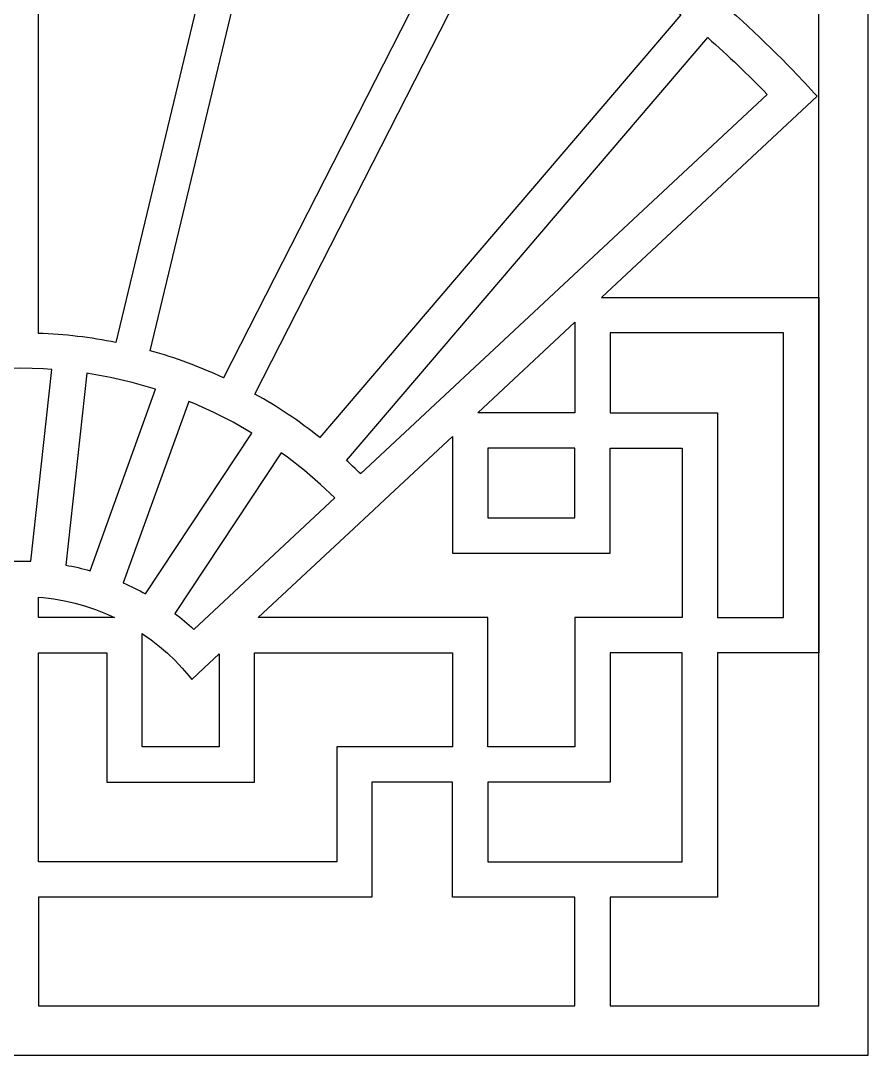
# Model space of a CAD drawing. Header units: centimetres. Extents: x -12.1 to 11.7, y -10.9 to 12.9.
# Drawn here: x -0.18 to 11.71, y -10.87 to 3.64 of the extents above; entities that cross this region are included whole.
import ezdxf

# ---------------------------------------------------------------- set-up
doc = ezdxf.new("R2010")
doc.units = ezdxf.units.CM
doc.header["$MEASUREMENT"] = 0
doc.layers.add('layer 1', color=7, linetype='Continuous')

msp = doc.modelspace()

# ---------------------------------------------------------------- linework, layer by layer
at = {"layer": 'layer 1', "color": 242}
for points, knots in [([(-12.06273, 12.90403), (-12.06273, 12.90403), (11.71167, 12.90403), (11.71167, 12.90403), (11.71167, 12.90403), (11.71167, 12.90403), (11.71167, -10.87038), (11.71167, -10.87038), (11.71167, -10.87038), (11.71167, -10.87038), (-12.06273, -10.87038), (-12.06273, -10.87038), (-12.06273, -10.87038), (-12.06273, -10.87038), (-12.06273, 12.90403), (-12.06273, 12.90403)], [0, 0, 0, 0, 0.2, 0.2, 0.2, 0.2, 0.4, 0.4, 0.4, 0.4, 0.6, 0.6, 0.6, 0.6, 1, 1, 1, 1]), ([(1.16036, -0.87244), (1.16036, -0.87244), (2.98267, 6.718), (2.98267, 6.718), (2.98267, 6.718), (2.04296, 6.92724), (1.06947, 7.04502), (0.07212, 7.0618), (0.07212, 7.0618), (0.07212, 7.0618), (0.07212, -0.74395), (0.07212, -0.74395), (0.07212, -0.74395), (0.44312, -0.75745), (0.80668, -0.80102), (1.16036, -0.87244)], [0, 0, 0, 0, 0.2, 0.2, 0.2, 0.2, 0.4, 0.4, 0.4, 0.4, 0.6, 0.6, 0.6, 0.6, 1, 1, 1, 1]), ([(2.66918, -1.36911), (2.66918, -1.36911), (6.21151, 5.58309), (6.21151, 5.58309), (6.21151, 5.58309), (5.34061, 6.01081), (4.42121, 6.354), (3.46416, 6.60189), (3.46416, 6.60189), (3.46416, 6.60189), (1.64192, -0.98829), (1.64192, -0.98829), (1.64192, -0.98829), (1.99685, -1.08776), (2.34018, -1.21551), (2.66918, -1.36911)], [0, 0, 0, 0, 0.2, 0.2, 0.2, 0.2, 0.4, 0.4, 0.4, 0.4, 0.6, 0.6, 0.6, 0.6, 1, 1, 1, 1]), ([(4.01919, -2.20496), (4.01919, -2.20496), (9.08429, 3.72551), (9.08429, 3.72551), (9.08429, 3.72551), (8.33288, 4.34691), (7.51844, 4.89452), (6.65228, 5.35717), (6.65228, 5.35717), (6.65228, 5.35717), (3.10995, -1.59504), (3.10995, -1.59504), (3.10995, -1.59504), (3.42983, -1.77404), (3.73384, -1.97821), (4.01919, -2.20496)], [0, 0, 0, 0, 0.2, 0.2, 0.2, 0.2, 0.4, 0.4, 0.4, 0.4, 0.6, 0.6, 0.6, 0.6, 1, 1, 1, 1]), ([(11.01825, 4.13809), (11.01825, 4.13809), (11.01825, -0.24269), (11.01825, -0.24269), (11.01825, -0.24269), (10.00137, -0.24269), (8.9845, -0.24269), (7.96761, -0.24269), (7.96761, -0.24269), (7.96761, -0.24269), (10.99497, 2.58038), (10.99497, 2.58038), (10.99497, 2.58038), (10.88428, 2.70292), (10.77144, 2.82345), (10.65684, 2.9423), (10.65684, 2.9423), (10.24886, 3.36544), (9.81628, 3.76466), (9.36177, 4.13809), (9.36177, 4.13809), (9.91393, 4.13809), (10.46608, 4.13809), (11.01825, 4.13809)], [0, 0, 0, 0, 0.14285714, 0.14285714, 0.14285714, 0.14285714, 0.28571429, 0.28571429, 0.28571429, 0.28571429, 0.42857143, 0.42857143, 0.42857143, 0.42857143, 0.57142857, 0.57142857, 0.57142857, 0.57142857, 0.71428571, 0.71428571, 0.71428571, 0.71428571, 1, 1, 1, 1]), ([(4.59097, -2.71421), (4.59097, -2.71421), (10.29482, 2.60471), (10.29482, 2.60471), (10.29482, 2.60471), (10.0274, 2.88177), (9.74896, 3.14811), (9.46056, 3.40342), (9.46056, 3.40342), (9.46056, 3.40342), (4.3955, -2.527), (4.3955, -2.527), (4.3955, -2.527), (4.43465, -2.56303), (4.60645, -2.72964), (4.59097, -2.71421)], [0, 0, 0, 0, 0.2, 0.2, 0.2, 0.2, 0.4, 0.4, 0.4, 0.4, 0.6, 0.6, 0.6, 0.6, 1, 1, 1, 1]), ([(11.01825, -5.22697), (11.01825, -5.22697), (11.01825, -0.24269), (11.01825, -0.24269), (11.01825, -0.24269), (11.01825, -0.24269), (11.01825, -5.22697), (11.01825, -5.22697)], [0, 0, 0, 0, 0.33333333, 0.33333333, 0.33333333, 0.33333333, 1, 1, 1, 1]), ([(6.23411, -1.8592), (6.68843, -1.8592), (7.14275, -1.8592), (7.59705, -1.8592), (7.59705, -1.8592), (7.59705, -1.8592), (7.59705, -0.58824), (7.59705, -0.58824), (7.59705, -0.58824), (7.59705, -0.58824), (6.23411, -1.8592), (6.23411, -1.8592)], [0, 0, 0, 0, 0.25, 0.25, 0.25, 0.25, 0.5, 0.5, 0.5, 0.5, 1, 1, 1, 1]), ([(9.5973, -1.8592), (9.5973, -1.8592), (8.09235, -1.8592), (8.09235, -1.8592), (8.09235, -1.8592), (8.09235, -1.8592), (8.09235, -0.73799), (8.09235, -0.73799), (8.09235, -0.73799), (8.09235, -0.73799), (10.52295, -0.73799), (10.52295, -0.73799), (10.52295, -0.73799), (10.52295, -0.73799), (10.52295, -4.73167), (10.52295, -4.73167), (10.52295, -4.73167), (10.52295, -4.73167), (9.5973, -4.73167), (9.5973, -4.73167), (9.5973, -4.73167), (9.5973, -4.73167), (9.5973, -1.8592), (9.5973, -1.8592)], [0, 0, 0, 0, 0.14285714, 0.14285714, 0.14285714, 0.14285714, 0.28571429, 0.28571429, 0.28571429, 0.28571429, 0.42857143, 0.42857143, 0.42857143, 0.42857143, 0.57142857, 0.57142857, 0.57142857, 0.57142857, 0.71428571, 0.71428571, 0.71428571, 0.71428571, 1, 1, 1, 1]), ([(-0.03448, -3.94046), (-0.08137, -3.93859), (-0.12839, -3.93759), (-0.17553, -3.93759), (-0.17553, -3.93759), (-0.24518, -3.93759), (-0.31457, -3.93969), (-0.38364, -3.94375), (-0.38364, -3.94375), (-0.38364, -3.94375), (-0.72926, -1.26069), (-0.72926, -1.26069), (-0.72926, -1.26069), (-0.72926, -1.26069), (-0.49722, -1.24294), (-0.49722, -1.24294), (-0.49722, -1.24294), (-0.49722, -1.24294), (-0.17553, -1.23476), (-0.17553, -1.23476), (-0.17553, -1.23476), (-0.17553, -1.23476), (0.14617, -1.24294), (0.14617, -1.24294), (0.14617, -1.24294), (0.14617, -1.24294), (0.26045, -1.25168), (0.26045, -1.25168), (0.26045, -1.25168), (0.26045, -1.25168), (-0.03448, -3.94046), (-0.03448, -3.94046)], [0, 0, 0, 0, 0.11111111, 0.11111111, 0.11111111, 0.11111111, 0.22222222, 0.22222222, 0.22222222, 0.22222222, 0.33333333, 0.33333333, 0.33333333, 0.33333333, 0.44444444, 0.44444444, 0.44444444, 0.44444444, 0.55555556, 0.55555556, 0.55555556, 0.55555556, 0.66666667, 0.66666667, 0.66666667, 0.66666667, 0.77777778, 0.77777778, 0.77777778, 0.77777778, 1, 1, 1, 1]), ([(0.79776, -4.07409), (0.68611, -4.04217), (0.57268, -4.01569), (0.45784, -3.99479), (0.45784, -3.99479), (0.45784, -3.99479), (0.75297, -1.30417), (0.75297, -1.30417), (0.75297, -1.30417), (0.75297, -1.30417), (0.77621, -1.30714), (0.77621, -1.30714), (0.77621, -1.30714), (0.77621, -1.30714), (1.08389, -1.36235), (1.08389, -1.36235), (1.08389, -1.36235), (1.08389, -1.36235), (1.38622, -1.43242), (1.38622, -1.43242), (1.38622, -1.43242), (1.38622, -1.43242), (1.68283, -1.51697), (1.68283, -1.51697), (1.68283, -1.51697), (1.68283, -1.51697), (1.71717, -1.52863), (1.71717, -1.52863), (1.71717, -1.52863), (1.71717, -1.52863), (0.79776, -4.07409), (0.79776, -4.07409)], [0, 0, 0, 0, 0.11111111, 0.11111111, 0.11111111, 0.11111111, 0.22222222, 0.22222222, 0.22222222, 0.22222222, 0.33333333, 0.33333333, 0.33333333, 0.33333333, 0.44444444, 0.44444444, 0.44444444, 0.44444444, 0.55555556, 0.55555556, 0.55555556, 0.55555556, 0.66666667, 0.66666667, 0.66666667, 0.66666667, 0.77777778, 0.77777778, 0.77777778, 0.77777778, 1, 1, 1, 1]), ([(1.57477, -4.40004), (1.47356, -4.34266), (1.36962, -4.2903), (1.26334, -4.2431), (1.26334, -4.2431), (1.26334, -4.2431), (2.18251, -1.69834), (2.18251, -1.69834), (2.18251, -1.69834), (2.18251, -1.69834), (2.2574, -1.72796), (2.2574, -1.72796), (2.2574, -1.72796), (2.2574, -1.72796), (2.5346, -1.85362), (2.5346, -1.85362), (2.5346, -1.85362), (2.5346, -1.85362), (2.80454, -1.9922), (2.80454, -1.9922), (2.80454, -1.9922), (2.80454, -1.9922), (3.06636, -2.14304), (3.06636, -2.14304), (3.06636, -2.14304), (3.06636, -2.14304), (1.57477, -4.40004), (1.57477, -4.40004)], [0, 0, 0, 0, 0.125, 0.125, 0.125, 0.125, 0.25, 0.25, 0.25, 0.25, 0.375, 0.375, 0.375, 0.375, 0.5, 0.5, 0.5, 0.5, 0.625, 0.625, 0.625, 0.625, 0.75, 0.75, 0.75, 0.75, 1, 1, 1, 1]), ([(3.15377, -4.73167), (4.22753, -4.73167), (5.30129, -4.73167), (6.37504, -4.73167), (6.37504, -4.73167), (6.37504, -4.73167), (6.37504, -6.54404), (6.37504, -6.54404), (6.37504, -6.54404), (6.37504, -6.54404), (7.59705, -6.54404), (7.59705, -6.54404), (7.59705, -6.54404), (7.59705, -6.54404), (7.59705, -4.73167), (7.59705, -4.73167), (7.59705, -4.73167), (8.09871, -4.73167), (8.60035, -4.73167), (9.102, -4.73167), (9.102, -4.73167), (9.102, -4.73167), (9.102, -2.3545), (9.102, -2.3545), (9.102, -2.3545), (9.102, -2.3545), (8.09235, -2.3545), (8.09235, -2.3545), (8.09235, -2.3545), (8.09235, -2.3545), (8.09235, -3.82522), (8.09235, -3.82522), (8.09235, -3.82522), (7.35482, -3.82522), (6.61729, -3.82522), (5.87974, -3.82522), (5.87974, -3.82522), (5.87974, -3.82522), (5.87974, -2.18965), (5.87974, -2.18965), (5.87974, -2.18965), (5.87974, -2.18965), (4.92899, -3.07625), (4.92899, -3.07625), (4.92899, -3.07625), (4.92899, -3.07625), (4.7008, -3.28904), (4.7008, -3.28904), (4.7008, -3.28904), (4.7008, -3.28904), (4.64542, -3.34068), (4.64542, -3.34068), (4.64542, -3.34068), (4.64542, -3.34068), (4.56512, -3.41556), (4.56512, -3.41556), (4.56512, -3.41556), (4.56512, -3.41556), (3.15377, -4.73167), (3.15377, -4.73167)], [0, 0, 0, 0, 0.0625, 0.0625, 0.0625, 0.0625, 0.125, 0.125, 0.125, 0.125, 0.1875, 0.1875, 0.1875, 0.1875, 0.25, 0.25, 0.25, 0.25, 0.3125, 0.3125, 0.3125, 0.3125, 0.375, 0.375, 0.375, 0.375, 0.4375, 0.4375, 0.4375, 0.4375, 0.5, 0.5, 0.5, 0.5, 0.5625, 0.5625, 0.5625, 0.5625, 0.625, 0.625, 0.625, 0.625, 0.6875, 0.6875, 0.6875, 0.6875, 0.75, 0.75, 0.75, 0.75, 0.8125, 0.8125, 0.8125, 0.8125, 0.875, 0.875, 0.875, 0.875, 1, 1, 1, 1]), ([(2.25085, -4.89641), (2.16651, -4.81773), (2.07867, -4.7434), (1.98769, -4.6736), (1.98769, -4.6736), (1.98769, -4.6736), (3.47811, -2.41838), (3.47811, -2.41838), (3.47811, -2.41838), (3.47811, -2.41838), (3.56684, -2.48156), (3.56684, -2.48156), (3.56684, -2.48156), (3.56684, -2.48156), (3.80373, -2.66788), (3.80373, -2.66788), (3.80373, -2.66788), (3.80373, -2.66788), (4.03133, -2.86514), (4.03133, -2.86514), (4.03133, -2.86514), (4.03133, -2.86514), (4.22801, -3.05269), (4.22801, -3.05269), (4.22801, -3.05269), (4.22801, -3.05269), (2.25085, -4.89641), (2.25085, -4.89641)], [0, 0, 0, 0, 0.125, 0.125, 0.125, 0.125, 0.25, 0.25, 0.25, 0.25, 0.375, 0.375, 0.375, 0.375, 0.5, 0.5, 0.5, 0.5, 0.625, 0.625, 0.625, 0.625, 0.75, 0.75, 0.75, 0.75, 1, 1, 1, 1]), ([(6.37504, -3.32992), (6.37504, -3.32992), (6.37504, -2.3545), (6.37504, -2.3545), (6.37504, -2.3545), (6.37504, -2.3545), (7.59705, -2.3545), (7.59705, -2.3545), (7.59705, -2.3545), (7.59705, -2.3545), (7.59705, -3.32992), (7.59705, -3.32992), (7.59705, -3.32992), (7.59705, -3.32992), (6.37504, -3.32992), (6.37504, -3.32992)], [0, 0, 0, 0, 0.2, 0.2, 0.2, 0.2, 0.4, 0.4, 0.4, 0.4, 0.6, 0.6, 0.6, 0.6, 1, 1, 1, 1]), ([(0.07212, -4.44395), (0.07212, -4.44395), (0.07212, -4.73167), (0.07212, -4.73167), (0.07212, -4.73167), (0.42848, -4.73167), (0.78484, -4.73167), (1.1412, -4.73167), (1.1412, -4.73167), (1.1412, -4.73167), (1.01451, -4.67423), (1.01451, -4.67423), (1.01451, -4.67423), (1.01451, -4.67423), (0.8756, -4.6193), (0.8756, -4.6193), (0.8756, -4.6193), (0.8756, -4.6193), (0.73355, -4.57106), (0.73355, -4.57106), (0.73355, -4.57106), (0.73355, -4.57106), (0.58853, -4.52972), (0.58853, -4.52972), (0.58853, -4.52972), (0.58853, -4.52972), (0.44071, -4.49546), (0.44071, -4.49546), (0.44071, -4.49546), (0.44071, -4.49546), (0.29025, -4.46847), (0.29025, -4.46847), (0.29025, -4.46847), (0.29025, -4.46847), (0.1373, -4.44893), (0.1373, -4.44893), (0.1373, -4.44893), (0.1373, -4.44893), (0.07212, -4.44395), (0.07212, -4.44395)], [0, 0, 0, 0, 0.09090909, 0.09090909, 0.09090909, 0.09090909, 0.18181818, 0.18181818, 0.18181818, 0.18181818, 0.27272727, 0.27272727, 0.27272727, 0.27272727, 0.36363636, 0.36363636, 0.36363636, 0.36363636, 0.45454545, 0.45454545, 0.45454545, 0.45454545, 0.54545455, 0.54545455, 0.54545455, 0.54545455, 0.63636364, 0.63636364, 0.63636364, 0.63636364, 0.72727273, 0.72727273, 0.72727273, 0.72727273, 0.81818182, 0.81818182, 0.81818182, 0.81818182, 1, 1, 1, 1]), ([(1.52894, -4.95349), (1.52894, -4.95349), (1.52894, -6.54404), (1.52894, -6.54404), (1.52894, -6.54404), (1.52894, -6.54404), (2.6098, -6.54404), (2.6098, -6.54404), (2.6098, -6.54404), (2.6098, -6.54404), (2.6098, -5.23893), (2.6098, -5.23893), (2.6098, -5.23893), (2.6098, -5.23893), (2.39275, -5.44133), (2.39275, -5.44133), (2.39275, -5.44133), (2.39275, -5.44133), (2.39275, -5.44133), (2.39275, -5.44133), (2.39275, -5.44133), (2.39275, -5.44133), (2.22487, -5.59788), (2.22487, -5.59788), (2.22487, -5.59788), (2.22487, -5.59788), (2.18787, -5.55084), (2.18787, -5.55084), (2.18787, -5.55084), (2.18787, -5.55084), (2.09126, -5.43937), (2.09126, -5.43937), (2.09126, -5.43937), (2.09126, -5.43937), (1.9895, -5.33265), (1.9895, -5.33265), (1.9895, -5.33265), (1.9895, -5.33265), (1.88278, -5.23089), (1.88278, -5.23089), (1.88278, -5.23089), (1.88278, -5.23089), (1.77132, -5.13429), (1.77132, -5.13429), (1.77132, -5.13429), (1.77132, -5.13429), (1.65532, -5.04305), (1.65532, -5.04305), (1.65532, -5.04305), (1.65532, -5.04305), (1.53499, -4.95737), (1.53499, -4.95737), (1.53499, -4.95737), (1.53499, -4.95737), (1.52894, -4.95349), (1.52894, -4.95349)], [0, 0, 0, 0, 0.06666667, 0.06666667, 0.06666667, 0.06666667, 0.13333333, 0.13333333, 0.13333333, 0.13333333, 0.2, 0.2, 0.2, 0.2, 0.26666667, 0.26666667, 0.26666667, 0.26666667, 0.33333333, 0.33333333, 0.33333333, 0.33333333, 0.4, 0.4, 0.4, 0.4, 0.46666667, 0.46666667, 0.46666667, 0.46666667, 0.53333333, 0.53333333, 0.53333333, 0.53333333, 0.6, 0.6, 0.6, 0.6, 0.66666667, 0.66666667, 0.66666667, 0.66666667, 0.73333333, 0.73333333, 0.73333333, 0.73333333, 0.8, 0.8, 0.8, 0.8, 0.86666667, 0.86666667, 0.86666667, 0.86666667, 1, 1, 1, 1]), ([(0.07212, -5.22697), (0.07212, -5.22697), (0.07212, -8.15829), (0.07212, -8.15829), (0.07212, -8.15829), (1.46671, -8.15829), (2.86131, -8.15829), (4.25589, -8.15829), (4.25589, -8.15829), (4.25589, -8.15829), (4.25589, -6.54404), (4.25589, -6.54404), (4.25589, -6.54404), (4.79719, -6.54404), (5.33846, -6.54404), (5.87974, -6.54404), (5.87974, -6.54404), (5.87974, -6.54404), (5.87974, -5.22697), (5.87974, -5.22697), (5.87974, -5.22697), (5.87974, -5.22697), (3.1051, -5.22697), (3.1051, -5.22697), (3.1051, -5.22697), (3.1051, -5.22697), (3.1051, -7.03934), (3.1051, -7.03934), (3.1051, -7.03934), (2.41463, -7.03934), (1.72413, -7.03934), (1.03364, -7.03934), (1.03364, -7.03934), (1.03364, -7.03934), (1.03364, -5.22697), (1.03364, -5.22697), (1.03364, -5.22697), (0.71313, -5.22697), (0.39263, -5.22697), (0.07212, -5.22697)], [0, 0, 0, 0, 0.09090909, 0.09090909, 0.09090909, 0.09090909, 0.18181818, 0.18181818, 0.18181818, 0.18181818, 0.27272727, 0.27272727, 0.27272727, 0.27272727, 0.36363636, 0.36363636, 0.36363636, 0.36363636, 0.45454545, 0.45454545, 0.45454545, 0.45454545, 0.54545455, 0.54545455, 0.54545455, 0.54545455, 0.63636364, 0.63636364, 0.63636364, 0.63636364, 0.72727273, 0.72727273, 0.72727273, 0.72727273, 0.81818182, 0.81818182, 0.81818182, 0.81818182, 1, 1, 1, 1]), ([(8.09235, -7.03934), (8.09235, -7.03934), (8.09235, -5.22697), (8.09235, -5.22697), (8.09235, -5.22697), (8.09235, -5.22697), (9.102, -5.22697), (9.102, -5.22697), (9.102, -5.22697), (9.102, -5.22697), (9.102, -8.15829), (9.102, -8.15829), (9.102, -8.15829), (9.102, -8.15829), (6.37504, -8.15829), (6.37504, -8.15829), (6.37504, -8.15829), (6.37504, -8.15829), (6.37504, -7.03934), (6.37504, -7.03934), (6.37504, -7.03934), (6.94748, -7.03934), (7.51993, -7.03934), (8.09235, -7.03934)], [0, 0, 0, 0, 0.14285714, 0.14285714, 0.14285714, 0.14285714, 0.28571429, 0.28571429, 0.28571429, 0.28571429, 0.42857143, 0.42857143, 0.42857143, 0.42857143, 0.57142857, 0.57142857, 0.57142857, 0.57142857, 0.71428571, 0.71428571, 0.71428571, 0.71428571, 1, 1, 1, 1]), ([(11.01825, -5.22697), (11.01825, -5.22697), (11.01825, -10.17696), (11.01825, -10.17696), (11.01825, -10.17696), (11.01825, -10.17696), (8.09235, -10.17696), (8.09235, -10.17696), (8.09235, -10.17696), (8.09235, -10.17696), (8.09235, -8.65359), (8.09235, -8.65359), (8.09235, -8.65359), (8.59401, -8.65359), (9.09566, -8.65359), (9.5973, -8.65359), (9.5973, -8.65359), (9.5973, -8.65359), (9.5973, -5.22697), (9.5973, -5.22697), (9.5973, -5.22697), (10.07096, -5.22697), (10.5446, -5.22697), (11.01825, -5.22697)], [0, 0, 0, 0, 0.14285714, 0.14285714, 0.14285714, 0.14285714, 0.28571429, 0.28571429, 0.28571429, 0.28571429, 0.42857143, 0.42857143, 0.42857143, 0.42857143, 0.57142857, 0.57142857, 0.57142857, 0.57142857, 0.71428571, 0.71428571, 0.71428571, 0.71428571, 1, 1, 1, 1]), ([(7.59705, -10.17696), (7.59705, -10.17696), (0.07212, -10.17696), (0.07212, -10.17696), (0.07212, -10.17696), (0.07212, -10.17696), (0.07212, -8.65359), (0.07212, -8.65359), (0.07212, -8.65359), (1.63181, -8.65359), (3.1915, -8.65359), (4.75119, -8.65359), (4.75119, -8.65359), (4.75119, -8.65359), (4.75119, -7.03934), (4.75119, -7.03934), (4.75119, -7.03934), (4.75119, -7.03934), (5.87974, -7.03934), (5.87974, -7.03934), (5.87974, -7.03934), (5.87974, -7.03934), (5.87974, -8.65359), (5.87974, -8.65359), (5.87974, -8.65359), (6.45218, -8.65359), (7.02463, -8.65359), (7.59705, -8.65359), (7.59705, -8.65359), (7.59705, -8.65359), (7.59705, -10.17696), (7.59705, -10.17696)], [0, 0, 0, 0, 0.11111111, 0.11111111, 0.11111111, 0.11111111, 0.22222222, 0.22222222, 0.22222222, 0.22222222, 0.33333333, 0.33333333, 0.33333333, 0.33333333, 0.44444444, 0.44444444, 0.44444444, 0.44444444, 0.55555556, 0.55555556, 0.55555556, 0.55555556, 0.66666667, 0.66666667, 0.66666667, 0.66666667, 0.77777778, 0.77777778, 0.77777778, 0.77777778, 1, 1, 1, 1])]:
    msp.add_open_spline(points, degree=3, knots=knots, dxfattribs=at)
at = {"layer": 'layer 1', "color": 242, "lineweight": 9}
for points, knots in [([(-12.06273, 12.90403), (-12.06273, 12.90403), (11.71167, 12.90403), (11.71167, 12.90403), (11.71167, 12.90403), (11.71167, 12.90403), (11.71167, -10.87038), (11.71167, -10.87038), (11.71167, -10.87038), (11.71167, -10.87038), (-12.06273, -10.87038), (-12.06273, -10.87038), (-12.06273, -10.87038), (-12.06273, -10.87038), (-12.06273, 12.90403), (-12.06273, 12.90403)], [0, 0, 0, 0, 0.2, 0.2, 0.2, 0.2, 0.4, 0.4, 0.4, 0.4, 0.6, 0.6, 0.6, 0.6, 1, 1, 1, 1]), ([(1.16036, -0.87244), (1.16036, -0.87244), (2.98267, 6.718), (2.98267, 6.718), (2.98267, 6.718), (2.04296, 6.92724), (1.06947, 7.04502), (0.07212, 7.0618), (0.07212, 7.0618), (0.07212, 7.0618), (0.07212, -0.74395), (0.07212, -0.74395), (0.07212, -0.74395), (0.44312, -0.75745), (0.80668, -0.80102), (1.16036, -0.87244)], [0, 0, 0, 0, 0.2, 0.2, 0.2, 0.2, 0.4, 0.4, 0.4, 0.4, 0.6, 0.6, 0.6, 0.6, 1, 1, 1, 1]), ([(2.66918, -1.36911), (2.66918, -1.36911), (6.21151, 5.58309), (6.21151, 5.58309), (6.21151, 5.58309), (5.34061, 6.01081), (4.42121, 6.354), (3.46416, 6.60189), (3.46416, 6.60189), (3.46416, 6.60189), (1.64192, -0.98829), (1.64192, -0.98829), (1.64192, -0.98829), (1.99685, -1.08776), (2.34018, -1.21551), (2.66918, -1.36911)], [0, 0, 0, 0, 0.2, 0.2, 0.2, 0.2, 0.4, 0.4, 0.4, 0.4, 0.6, 0.6, 0.6, 0.6, 1, 1, 1, 1]), ([(4.01919, -2.20496), (4.01919, -2.20496), (9.08429, 3.72551), (9.08429, 3.72551), (9.08429, 3.72551), (8.33288, 4.34691), (7.51844, 4.89452), (6.65228, 5.35717), (6.65228, 5.35717), (6.65228, 5.35717), (3.10995, -1.59504), (3.10995, -1.59504), (3.10995, -1.59504), (3.42983, -1.77404), (3.73384, -1.97821), (4.01919, -2.20496)], [0, 0, 0, 0, 0.2, 0.2, 0.2, 0.2, 0.4, 0.4, 0.4, 0.4, 0.6, 0.6, 0.6, 0.6, 1, 1, 1, 1]), ([(11.01825, 4.13809), (11.01825, 4.13809), (11.01825, -0.24269), (11.01825, -0.24269), (11.01825, -0.24269), (10.00137, -0.24269), (8.9845, -0.24269), (7.96761, -0.24269), (7.96761, -0.24269), (7.96761, -0.24269), (10.99497, 2.58038), (10.99497, 2.58038), (10.99497, 2.58038), (10.88428, 2.70292), (10.77144, 2.82345), (10.65684, 2.9423), (10.65684, 2.9423), (10.24886, 3.36544), (9.81628, 3.76466), (9.36177, 4.13809), (9.36177, 4.13809), (9.91393, 4.13809), (10.46608, 4.13809), (11.01825, 4.13809)], [0, 0, 0, 0, 0.14285714, 0.14285714, 0.14285714, 0.14285714, 0.28571429, 0.28571429, 0.28571429, 0.28571429, 0.42857143, 0.42857143, 0.42857143, 0.42857143, 0.57142857, 0.57142857, 0.57142857, 0.57142857, 0.71428571, 0.71428571, 0.71428571, 0.71428571, 1, 1, 1, 1]), ([(4.59097, -2.71421), (4.59097, -2.71421), (10.29482, 2.60471), (10.29482, 2.60471), (10.29482, 2.60471), (10.0274, 2.88177), (9.74896, 3.14811), (9.46056, 3.40342), (9.46056, 3.40342), (9.46056, 3.40342), (4.3955, -2.527), (4.3955, -2.527), (4.3955, -2.527), (4.43465, -2.56303), (4.60645, -2.72964), (4.59097, -2.71421)], [0, 0, 0, 0, 0.2, 0.2, 0.2, 0.2, 0.4, 0.4, 0.4, 0.4, 0.6, 0.6, 0.6, 0.6, 1, 1, 1, 1]), ([(6.23411, -1.8592), (6.68843, -1.8592), (7.14275, -1.8592), (7.59705, -1.8592), (7.59705, -1.8592), (7.59705, -1.8592), (7.59705, -0.58824), (7.59705, -0.58824), (7.59705, -0.58824), (7.59705, -0.58824), (6.23411, -1.8592), (6.23411, -1.8592)], [0, 0, 0, 0, 0.25, 0.25, 0.25, 0.25, 0.5, 0.5, 0.5, 0.5, 1, 1, 1, 1]), ([(9.5973, -1.8592), (9.5973, -1.8592), (8.09235, -1.8592), (8.09235, -1.8592), (8.09235, -1.8592), (8.09235, -1.8592), (8.09235, -0.73799), (8.09235, -0.73799), (8.09235, -0.73799), (8.09235, -0.73799), (10.52295, -0.73799), (10.52295, -0.73799), (10.52295, -0.73799), (10.52295, -0.73799), (10.52295, -4.73167), (10.52295, -4.73167), (10.52295, -4.73167), (10.52295, -4.73167), (9.5973, -4.73167), (9.5973, -4.73167), (9.5973, -4.73167), (9.5973, -4.73167), (9.5973, -1.8592), (9.5973, -1.8592)], [0, 0, 0, 0, 0.14285714, 0.14285714, 0.14285714, 0.14285714, 0.28571429, 0.28571429, 0.28571429, 0.28571429, 0.42857143, 0.42857143, 0.42857143, 0.42857143, 0.57142857, 0.57142857, 0.57142857, 0.57142857, 0.71428571, 0.71428571, 0.71428571, 0.71428571, 1, 1, 1, 1]), ([(-0.03448, -3.94046), (-0.08137, -3.93859), (-0.12839, -3.93759), (-0.17553, -3.93759), (-0.17553, -3.93759), (-0.24518, -3.93759), (-0.31457, -3.93969), (-0.38364, -3.94375), (-0.38364, -3.94375), (-0.38364, -3.94375), (-0.72926, -1.26069), (-0.72926, -1.26069), (-0.72926, -1.26069), (-0.72926, -1.26069), (-0.49722, -1.24294), (-0.49722, -1.24294), (-0.49722, -1.24294), (-0.49722, -1.24294), (-0.17553, -1.23476), (-0.17553, -1.23476), (-0.17553, -1.23476), (-0.17553, -1.23476), (0.14617, -1.24294), (0.14617, -1.24294), (0.14617, -1.24294), (0.14617, -1.24294), (0.26045, -1.25168), (0.26045, -1.25168), (0.26045, -1.25168), (0.26045, -1.25168), (-0.03448, -3.94046), (-0.03448, -3.94046)], [0, 0, 0, 0, 0.11111111, 0.11111111, 0.11111111, 0.11111111, 0.22222222, 0.22222222, 0.22222222, 0.22222222, 0.33333333, 0.33333333, 0.33333333, 0.33333333, 0.44444444, 0.44444444, 0.44444444, 0.44444444, 0.55555556, 0.55555556, 0.55555556, 0.55555556, 0.66666667, 0.66666667, 0.66666667, 0.66666667, 0.77777778, 0.77777778, 0.77777778, 0.77777778, 1, 1, 1, 1]), ([(0.79776, -4.07409), (0.68611, -4.04217), (0.57268, -4.01569), (0.45784, -3.99479), (0.45784, -3.99479), (0.45784, -3.99479), (0.75297, -1.30417), (0.75297, -1.30417), (0.75297, -1.30417), (0.75297, -1.30417), (0.77621, -1.30714), (0.77621, -1.30714), (0.77621, -1.30714), (0.77621, -1.30714), (1.08389, -1.36235), (1.08389, -1.36235), (1.08389, -1.36235), (1.08389, -1.36235), (1.38622, -1.43242), (1.38622, -1.43242), (1.38622, -1.43242), (1.38622, -1.43242), (1.68283, -1.51697), (1.68283, -1.51697), (1.68283, -1.51697), (1.68283, -1.51697), (1.71717, -1.52863), (1.71717, -1.52863), (1.71717, -1.52863), (1.71717, -1.52863), (0.79776, -4.07409), (0.79776, -4.07409)], [0, 0, 0, 0, 0.11111111, 0.11111111, 0.11111111, 0.11111111, 0.22222222, 0.22222222, 0.22222222, 0.22222222, 0.33333333, 0.33333333, 0.33333333, 0.33333333, 0.44444444, 0.44444444, 0.44444444, 0.44444444, 0.55555556, 0.55555556, 0.55555556, 0.55555556, 0.66666667, 0.66666667, 0.66666667, 0.66666667, 0.77777778, 0.77777778, 0.77777778, 0.77777778, 1, 1, 1, 1]), ([(1.57477, -4.40004), (1.47356, -4.34266), (1.36962, -4.2903), (1.26334, -4.2431), (1.26334, -4.2431), (1.26334, -4.2431), (2.18251, -1.69834), (2.18251, -1.69834), (2.18251, -1.69834), (2.18251, -1.69834), (2.2574, -1.72796), (2.2574, -1.72796), (2.2574, -1.72796), (2.2574, -1.72796), (2.5346, -1.85362), (2.5346, -1.85362), (2.5346, -1.85362), (2.5346, -1.85362), (2.80454, -1.9922), (2.80454, -1.9922), (2.80454, -1.9922), (2.80454, -1.9922), (3.06636, -2.14304), (3.06636, -2.14304), (3.06636, -2.14304), (3.06636, -2.14304), (1.57477, -4.40004), (1.57477, -4.40004)], [0, 0, 0, 0, 0.125, 0.125, 0.125, 0.125, 0.25, 0.25, 0.25, 0.25, 0.375, 0.375, 0.375, 0.375, 0.5, 0.5, 0.5, 0.5, 0.625, 0.625, 0.625, 0.625, 0.75, 0.75, 0.75, 0.75, 1, 1, 1, 1]), ([(3.15377, -4.73167), (4.22753, -4.73167), (5.30129, -4.73167), (6.37504, -4.73167), (6.37504, -4.73167), (6.37504, -4.73167), (6.37504, -6.54404), (6.37504, -6.54404), (6.37504, -6.54404), (6.37504, -6.54404), (7.59705, -6.54404), (7.59705, -6.54404), (7.59705, -6.54404), (7.59705, -6.54404), (7.59705, -4.73167), (7.59705, -4.73167), (7.59705, -4.73167), (8.09871, -4.73167), (8.60035, -4.73167), (9.102, -4.73167), (9.102, -4.73167), (9.102, -4.73167), (9.102, -2.3545), (9.102, -2.3545), (9.102, -2.3545), (9.102, -2.3545), (8.09235, -2.3545), (8.09235, -2.3545), (8.09235, -2.3545), (8.09235, -2.3545), (8.09235, -3.82522), (8.09235, -3.82522), (8.09235, -3.82522), (7.35482, -3.82522), (6.61729, -3.82522), (5.87974, -3.82522), (5.87974, -3.82522), (5.87974, -3.82522), (5.87974, -2.18965), (5.87974, -2.18965), (5.87974, -2.18965), (5.87974, -2.18965), (4.92899, -3.07625), (4.92899, -3.07625), (4.92899, -3.07625), (4.92899, -3.07625), (4.7008, -3.28904), (4.7008, -3.28904), (4.7008, -3.28904), (4.7008, -3.28904), (4.64542, -3.34068), (4.64542, -3.34068), (4.64542, -3.34068), (4.64542, -3.34068), (4.56512, -3.41556), (4.56512, -3.41556), (4.56512, -3.41556), (4.56512, -3.41556), (3.15377, -4.73167), (3.15377, -4.73167)], [0, 0, 0, 0, 0.0625, 0.0625, 0.0625, 0.0625, 0.125, 0.125, 0.125, 0.125, 0.1875, 0.1875, 0.1875, 0.1875, 0.25, 0.25, 0.25, 0.25, 0.3125, 0.3125, 0.3125, 0.3125, 0.375, 0.375, 0.375, 0.375, 0.4375, 0.4375, 0.4375, 0.4375, 0.5, 0.5, 0.5, 0.5, 0.5625, 0.5625, 0.5625, 0.5625, 0.625, 0.625, 0.625, 0.625, 0.6875, 0.6875, 0.6875, 0.6875, 0.75, 0.75, 0.75, 0.75, 0.8125, 0.8125, 0.8125, 0.8125, 0.875, 0.875, 0.875, 0.875, 1, 1, 1, 1]), ([(2.25085, -4.89641), (2.16651, -4.81773), (2.07867, -4.7434), (1.98769, -4.6736), (1.98769, -4.6736), (1.98769, -4.6736), (3.47811, -2.41838), (3.47811, -2.41838), (3.47811, -2.41838), (3.47811, -2.41838), (3.56684, -2.48156), (3.56684, -2.48156), (3.56684, -2.48156), (3.56684, -2.48156), (3.80373, -2.66788), (3.80373, -2.66788), (3.80373, -2.66788), (3.80373, -2.66788), (4.03133, -2.86514), (4.03133, -2.86514), (4.03133, -2.86514), (4.03133, -2.86514), (4.22801, -3.05269), (4.22801, -3.05269), (4.22801, -3.05269), (4.22801, -3.05269), (2.25085, -4.89641), (2.25085, -4.89641)], [0, 0, 0, 0, 0.125, 0.125, 0.125, 0.125, 0.25, 0.25, 0.25, 0.25, 0.375, 0.375, 0.375, 0.375, 0.5, 0.5, 0.5, 0.5, 0.625, 0.625, 0.625, 0.625, 0.75, 0.75, 0.75, 0.75, 1, 1, 1, 1]), ([(6.37504, -3.32992), (6.37504, -3.32992), (6.37504, -2.3545), (6.37504, -2.3545), (6.37504, -2.3545), (6.37504, -2.3545), (7.59705, -2.3545), (7.59705, -2.3545), (7.59705, -2.3545), (7.59705, -2.3545), (7.59705, -3.32992), (7.59705, -3.32992), (7.59705, -3.32992), (7.59705, -3.32992), (6.37504, -3.32992), (6.37504, -3.32992)], [0, 0, 0, 0, 0.2, 0.2, 0.2, 0.2, 0.4, 0.4, 0.4, 0.4, 0.6, 0.6, 0.6, 0.6, 1, 1, 1, 1]), ([(0.07212, -4.44395), (0.07212, -4.44395), (0.07212, -4.73167), (0.07212, -4.73167), (0.07212, -4.73167), (0.42848, -4.73167), (0.78484, -4.73167), (1.1412, -4.73167), (1.1412, -4.73167), (1.1412, -4.73167), (1.01451, -4.67423), (1.01451, -4.67423), (1.01451, -4.67423), (1.01451, -4.67423), (0.8756, -4.6193), (0.8756, -4.6193), (0.8756, -4.6193), (0.8756, -4.6193), (0.73355, -4.57106), (0.73355, -4.57106), (0.73355, -4.57106), (0.73355, -4.57106), (0.58853, -4.52972), (0.58853, -4.52972), (0.58853, -4.52972), (0.58853, -4.52972), (0.44071, -4.49546), (0.44071, -4.49546), (0.44071, -4.49546), (0.44071, -4.49546), (0.29025, -4.46847), (0.29025, -4.46847), (0.29025, -4.46847), (0.29025, -4.46847), (0.1373, -4.44893), (0.1373, -4.44893), (0.1373, -4.44893), (0.1373, -4.44893), (0.07212, -4.44395), (0.07212, -4.44395)], [0, 0, 0, 0, 0.09090909, 0.09090909, 0.09090909, 0.09090909, 0.18181818, 0.18181818, 0.18181818, 0.18181818, 0.27272727, 0.27272727, 0.27272727, 0.27272727, 0.36363636, 0.36363636, 0.36363636, 0.36363636, 0.45454545, 0.45454545, 0.45454545, 0.45454545, 0.54545455, 0.54545455, 0.54545455, 0.54545455, 0.63636364, 0.63636364, 0.63636364, 0.63636364, 0.72727273, 0.72727273, 0.72727273, 0.72727273, 0.81818182, 0.81818182, 0.81818182, 0.81818182, 1, 1, 1, 1]), ([(1.52894, -4.95349), (1.52894, -4.95349), (1.52894, -6.54404), (1.52894, -6.54404), (1.52894, -6.54404), (1.52894, -6.54404), (2.6098, -6.54404), (2.6098, -6.54404), (2.6098, -6.54404), (2.6098, -6.54404), (2.6098, -5.23893), (2.6098, -5.23893), (2.6098, -5.23893), (2.6098, -5.23893), (2.39275, -5.44133), (2.39275, -5.44133), (2.39275, -5.44133), (2.39275, -5.44133), (2.39275, -5.44133), (2.39275, -5.44133), (2.39275, -5.44133), (2.39275, -5.44133), (2.22487, -5.59788), (2.22487, -5.59788), (2.22487, -5.59788), (2.22487, -5.59788), (2.18787, -5.55084), (2.18787, -5.55084), (2.18787, -5.55084), (2.18787, -5.55084), (2.09126, -5.43937), (2.09126, -5.43937), (2.09126, -5.43937), (2.09126, -5.43937), (1.9895, -5.33265), (1.9895, -5.33265), (1.9895, -5.33265), (1.9895, -5.33265), (1.88278, -5.23089), (1.88278, -5.23089), (1.88278, -5.23089), (1.88278, -5.23089), (1.77132, -5.13429), (1.77132, -5.13429), (1.77132, -5.13429), (1.77132, -5.13429), (1.65532, -5.04305), (1.65532, -5.04305), (1.65532, -5.04305), (1.65532, -5.04305), (1.53499, -4.95737), (1.53499, -4.95737), (1.53499, -4.95737), (1.53499, -4.95737), (1.52894, -4.95349), (1.52894, -4.95349)], [0, 0, 0, 0, 0.06666667, 0.06666667, 0.06666667, 0.06666667, 0.13333333, 0.13333333, 0.13333333, 0.13333333, 0.2, 0.2, 0.2, 0.2, 0.26666667, 0.26666667, 0.26666667, 0.26666667, 0.33333333, 0.33333333, 0.33333333, 0.33333333, 0.4, 0.4, 0.4, 0.4, 0.46666667, 0.46666667, 0.46666667, 0.46666667, 0.53333333, 0.53333333, 0.53333333, 0.53333333, 0.6, 0.6, 0.6, 0.6, 0.66666667, 0.66666667, 0.66666667, 0.66666667, 0.73333333, 0.73333333, 0.73333333, 0.73333333, 0.8, 0.8, 0.8, 0.8, 0.86666667, 0.86666667, 0.86666667, 0.86666667, 1, 1, 1, 1]), ([(0.07212, -5.22697), (0.07212, -5.22697), (0.07212, -8.15829), (0.07212, -8.15829), (0.07212, -8.15829), (1.46671, -8.15829), (2.86131, -8.15829), (4.25589, -8.15829), (4.25589, -8.15829), (4.25589, -8.15829), (4.25589, -6.54404), (4.25589, -6.54404), (4.25589, -6.54404), (4.79719, -6.54404), (5.33846, -6.54404), (5.87974, -6.54404), (5.87974, -6.54404), (5.87974, -6.54404), (5.87974, -5.22697), (5.87974, -5.22697), (5.87974, -5.22697), (5.87974, -5.22697), (3.1051, -5.22697), (3.1051, -5.22697), (3.1051, -5.22697), (3.1051, -5.22697), (3.1051, -7.03934), (3.1051, -7.03934), (3.1051, -7.03934), (2.41463, -7.03934), (1.72413, -7.03934), (1.03364, -7.03934), (1.03364, -7.03934), (1.03364, -7.03934), (1.03364, -5.22697), (1.03364, -5.22697), (1.03364, -5.22697), (0.71313, -5.22697), (0.39263, -5.22697), (0.07212, -5.22697)], [0, 0, 0, 0, 0.09090909, 0.09090909, 0.09090909, 0.09090909, 0.18181818, 0.18181818, 0.18181818, 0.18181818, 0.27272727, 0.27272727, 0.27272727, 0.27272727, 0.36363636, 0.36363636, 0.36363636, 0.36363636, 0.45454545, 0.45454545, 0.45454545, 0.45454545, 0.54545455, 0.54545455, 0.54545455, 0.54545455, 0.63636364, 0.63636364, 0.63636364, 0.63636364, 0.72727273, 0.72727273, 0.72727273, 0.72727273, 0.81818182, 0.81818182, 0.81818182, 0.81818182, 1, 1, 1, 1]), ([(8.09235, -7.03934), (8.09235, -7.03934), (8.09235, -5.22697), (8.09235, -5.22697), (8.09235, -5.22697), (8.09235, -5.22697), (9.102, -5.22697), (9.102, -5.22697), (9.102, -5.22697), (9.102, -5.22697), (9.102, -8.15829), (9.102, -8.15829), (9.102, -8.15829), (9.102, -8.15829), (6.37504, -8.15829), (6.37504, -8.15829), (6.37504, -8.15829), (6.37504, -8.15829), (6.37504, -7.03934), (6.37504, -7.03934), (6.37504, -7.03934), (6.94748, -7.03934), (7.51993, -7.03934), (8.09235, -7.03934)], [0, 0, 0, 0, 0.14285714, 0.14285714, 0.14285714, 0.14285714, 0.28571429, 0.28571429, 0.28571429, 0.28571429, 0.42857143, 0.42857143, 0.42857143, 0.42857143, 0.57142857, 0.57142857, 0.57142857, 0.57142857, 0.71428571, 0.71428571, 0.71428571, 0.71428571, 1, 1, 1, 1]), ([(11.01825, -5.22697), (11.01825, -5.22697), (11.01825, -10.17696), (11.01825, -10.17696), (11.01825, -10.17696), (11.01825, -10.17696), (8.09235, -10.17696), (8.09235, -10.17696), (8.09235, -10.17696), (8.09235, -10.17696), (8.09235, -8.65359), (8.09235, -8.65359), (8.09235, -8.65359), (8.59401, -8.65359), (9.09566, -8.65359), (9.5973, -8.65359), (9.5973, -8.65359), (9.5973, -8.65359), (9.5973, -5.22697), (9.5973, -5.22697), (9.5973, -5.22697), (10.07096, -5.22697), (10.5446, -5.22697), (11.01825, -5.22697)], [0, 0, 0, 0, 0.14285714, 0.14285714, 0.14285714, 0.14285714, 0.28571429, 0.28571429, 0.28571429, 0.28571429, 0.42857143, 0.42857143, 0.42857143, 0.42857143, 0.57142857, 0.57142857, 0.57142857, 0.57142857, 0.71428571, 0.71428571, 0.71428571, 0.71428571, 1, 1, 1, 1]), ([(7.59705, -10.17696), (7.59705, -10.17696), (0.07212, -10.17696), (0.07212, -10.17696), (0.07212, -10.17696), (0.07212, -10.17696), (0.07212, -8.65359), (0.07212, -8.65359), (0.07212, -8.65359), (1.63181, -8.65359), (3.1915, -8.65359), (4.75119, -8.65359), (4.75119, -8.65359), (4.75119, -8.65359), (4.75119, -7.03934), (4.75119, -7.03934), (4.75119, -7.03934), (4.75119, -7.03934), (5.87974, -7.03934), (5.87974, -7.03934), (5.87974, -7.03934), (5.87974, -7.03934), (5.87974, -8.65359), (5.87974, -8.65359), (5.87974, -8.65359), (6.45218, -8.65359), (7.02463, -8.65359), (7.59705, -8.65359), (7.59705, -8.65359), (7.59705, -8.65359), (7.59705, -10.17696), (7.59705, -10.17696)], [0, 0, 0, 0, 0.11111111, 0.11111111, 0.11111111, 0.11111111, 0.22222222, 0.22222222, 0.22222222, 0.22222222, 0.33333333, 0.33333333, 0.33333333, 0.33333333, 0.44444444, 0.44444444, 0.44444444, 0.44444444, 0.55555556, 0.55555556, 0.55555556, 0.55555556, 0.66666667, 0.66666667, 0.66666667, 0.66666667, 0.77777778, 0.77777778, 0.77777778, 0.77777778, 1, 1, 1, 1])]:
    msp.add_open_spline(points, degree=3, knots=knots, dxfattribs=at)
msp.add_open_spline([(11.01825, -5.22697), (11.01825, -5.22697), (11.01825, -0.24269), (11.01825, -0.24269)], degree=3, dxfattribs=at)

doc.saveas('drawing.dxf')
